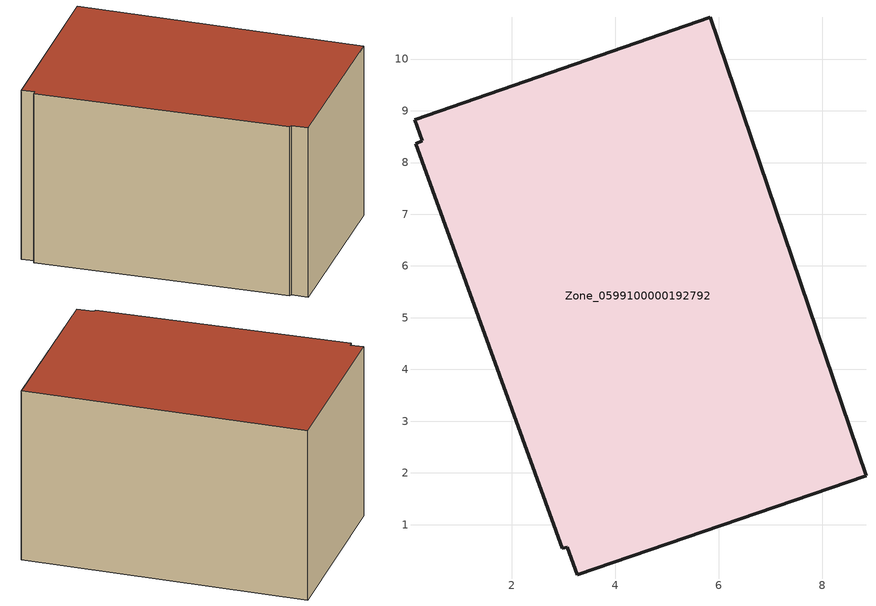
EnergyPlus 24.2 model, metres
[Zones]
Zone_0599100000192792
 floor ground (C_G): 3.08,0.56 2.98,0.55 0.15,8.37 0.27,8.42 0.12,8.82 5.84,10.81 8.85,1.94 3.27,0.03 z0
 wall outside (C_F): 0.15,8.37 2.98,0.55 3.08,0.56 3.27,0.03 8.85,1.94 5.84,10.81 0.12,8.82 0.27,8.42 0.15,8.37 z0:5.93
 roof outside (C_R): 2.98,0.55 3.08,0.56 3.27,0.03 8.85,1.94 5.84,10.81 0.12,8.82 0.27,8.42 0.15,8.37 z5.93
[BUILDING]
Pand.0599100000192792: North Axis=0; Terrain=City; Loads Convergence Tolerance Value=0.04; Temperature Convergence Tolerance Value=0.4; Solar Distribution=FullExterior; Maximum Number of Warmup Days=25; Minimum Number of Warmup Days=1
[Site:Location]
Rotterdam.The.Hague.AP_ZH_NLD Design_Conditions: Latitude=51.96; Longitude=4.45; Time Zone=1; Elevation=-4.5
[SITE:GROUNDTEMPERATURE:BUILDINGSURFACE]
18, 18, 18, 18, 18, 18, 18, 18, 18, 18, 18, 18
[MATERIAL] Thermal Absorptance=0.9; Solar Absorptance=0.7; Visible Absorptance=0.7
Name | Roughness | Thickness | Conductivity | Density | Specific Heat
G.TC.1946-1964 | MediumSmooth | 0.15 | 1 | 540 | 1210
F.TC.1946-1964 | Rough | 0.3 | 0.857143 | 1920 | 840
R.TC.1946-1964 | MediumRough | 0.2 | 0.235294 | 1500 | 1000
[CONSTRUCTION]
C_G: G.TC.1946-1964
C_F: F.TC.1946-1964
C_R: R.TC.1946-1964
[ZONE]
Zone_0599100000192792: Type=1; Multiplier=1; Ceiling Height=Autocalculate; Volume=Autocalculate; Floor Area=autocalculate; Part of Total Floor Area=Yes
[ZONEINFILTRATION:DESIGNFLOWRATE]
Infil_Zone_0599100000192792: Zone or ZoneList or Space or SpaceList=Zone_0599100000192792; Schedule=AlwaysOn; Design Flow Rate Calculation Method=Flow/Area; Flow Rate per Floor Area=0.003; Constant Term Coefficient=1; Temperature Term Coefficient=0; Velocity Term Coefficient=0; Velocity Squared Term Coefficient=0
[HVACTEMPLATE:ZONE:IDEALLOADSAIRSYSTEM]
Zone_0599100000192792: Maximum Heating Supply Air Temperature=50; Minimum Cooling Supply Air Temperature=13; Maximum Heating Supply Air Humidity Ratio=0.0156; Minimum Cooling Supply Air Humidity Ratio=0.0077; Heating Limit=NoLimit; Cooling Limit=NoLimit; Dehumidification Control Type=ConstantSensibleHeatRatio; Cooling Sensible Heat Ratio=0.7; Dehumidification Setpoint=60; Humidification Control Type=None; Humidification Setpoint=30; Outdoor Air Method=None; Outdoor Air Flow Rate per Person=0.00944; Outdoor Air Flow Rate per Zone Floor Area=0; Outdoor Air Flow Rate per Zone=0; Demand Controlled Ventilation Type=None; Outdoor Air Economizer Type=NoEconomizer; Heat Recovery Type=None; Sensible Heat Recovery Effectiveness=0.7; Latent Heat Recovery Effectiveness=0.65
[ZONECONTROL:THERMOSTAT]
ThermostatControl_Zone_0599100000192792: Zone or ZoneList=Zone_0599100000192792; Control Type Schedule=DualSetpointControlType; Control 1=Thermostat_Zone_0599100000192792; Temperature Difference Between Cutout And Setpoint=0
[THERMOSTATSETPOINT:DUALSETPOINT]
Thermostat_Zone_0599100000192792: Heating Setpoint Temperature Schedule=HeatingSetpoint_Zone_0599100000192792; Cooling Setpoint Temperature Schedule=CoolingSetpoint_Zone_0599100000192792
[SCHEDULE:COMPACT]
HeatingSetpoint_Zone_0599100000192792: Through: 12/31, For: AllDays, Until: 24:00, 21
CoolingSetpoint_Zone_0599100000192792: Through: 12/31, For: AllDays, Until: 24:00, 24
DualSetpointControlType: Through: 12/31, For: AllDays, Until: 24:00, 4
AlwaysOn: Through: 12/31, For: AllDays, Until: 24:00, 1
